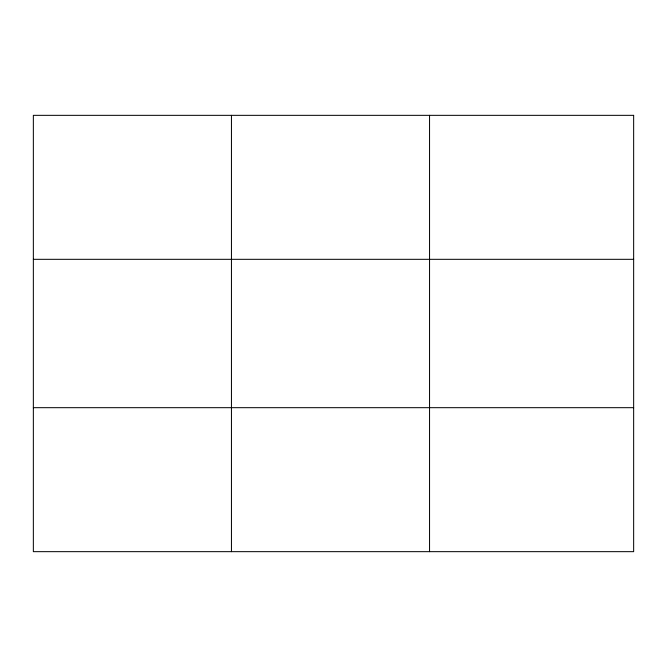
<?xml version="1.0" encoding="UTF-8"?>
<svg xmlns="http://www.w3.org/2000/svg" width="667" height="667" viewBox="0 0 667 667"><rect width="100%" height="100%" fill="white"/><g stroke="black" fill="none" stroke-linecap="round" stroke-linejoin="round"><path stroke-width="1" d="M231.449 115.341L231.449 551.659M429.548 115.341L429.548 551.659M33.35 259.321L633.65 259.321M33.35 407.679L633.65 407.679M633.65 115.341L633.65 551.659L33.35 551.659L33.35 115.341L633.65 115.341"/></g></svg>
